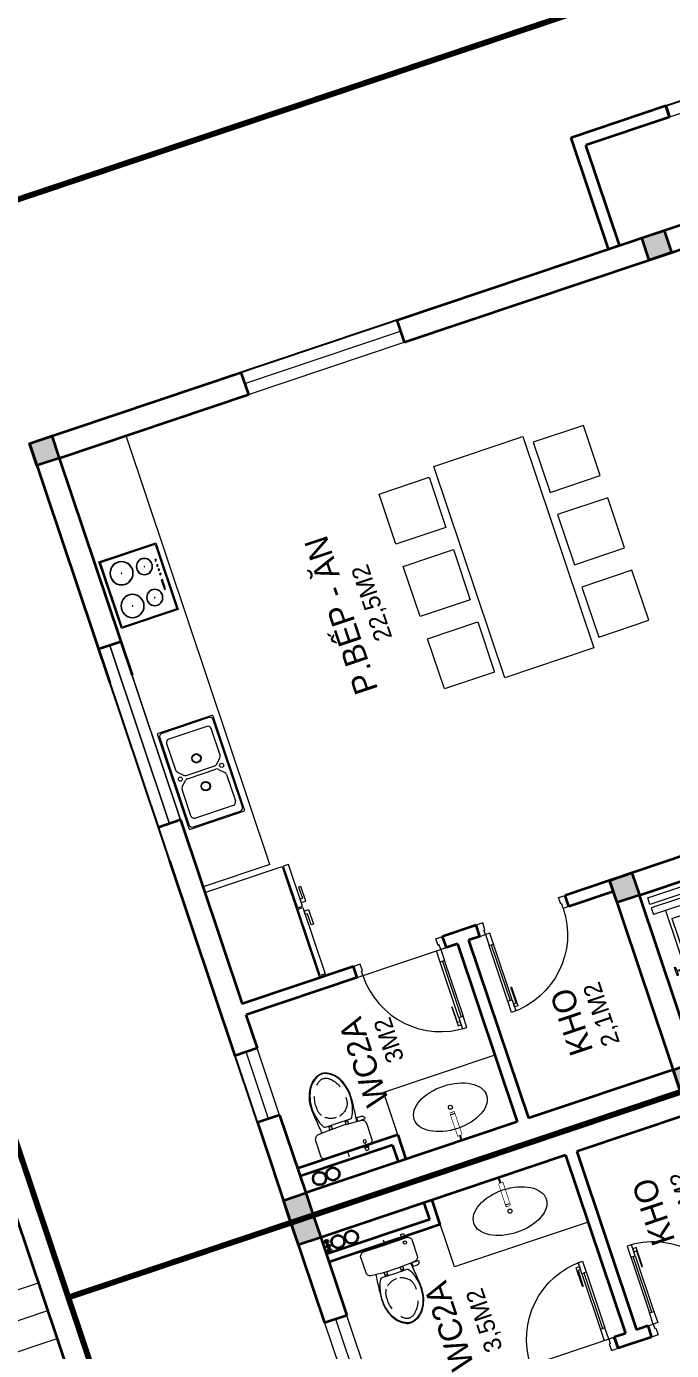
# Model space of a CAD drawing. Header units: metres. Extents: x 568336 to 569219, y 2065964 to 2066430.
# Drawn here: x 568597.36 to 568602.85, y 2066194.01 to 2066205.29 of the extents above; entities that cross this region are included whole.
import ezdxf

# ---------------------------------------------------------------- set-up
doc = ezdxf.new("R2010")
doc.units = ezdxf.units.M
for name, pattern in [('$AUDIT_BAD_LTYPE2', [0]), ('CENTER', [2, 1.25, -0.25, 0.25, -0.25]), ('HIDDEN', [0.375, 0.25, -0.125]), ('xref-thap C (mb tang 32-2)$0$HIDDEN', [0.375, 0.25, -0.125])]:
    doc.linetypes.add(name, pattern=pattern)
doc.layers.get('0').update_dxf_attribs({"linetype": 'CONTINUOUS'})
doc.layers.get('DEFPOINTS').update_dxf_attribs({"linetype": 'CONTINUOUS'})
doc.layers.add('-AREA', color=2, linetype='CONTINUOUS', plot=False)
for name, color, linetype, lineweight in [('-CENTER', 143, 'CENTER', 13), ('-CONCRETE', 1, 'CONTINUOUS', 35), ('-DIM', 9, 'CONTINUOUS', 13), ('-DOOR', 137, 'CONTINUOUS', 9), ('-FURNITURE', 46, 'CONTINUOUS', 9), ('-HATCH', 8, 'CONTINUOUS', 5), ('-LINE1', 7, 'CONTINUOUS', 18), ('-LINE2', 252, 'CONTINUOUS', 9), ('-TEXT', 7, 'CONTINUOUS', 15), ('-WALL', 4, 'CONTINUOUS', 35), ('TEXT25', 2, 'CONTINUOUS', 13)]:
    doc.layers.add(name, color=color, linetype=linetype, lineweight=lineweight)
doc.layers.add('-RANH GIOI LO DAT', color=12, linetype='CONTINUOUS')
doc.styles.add('SVN_AVO_thuong', font='')
doc.styles.add('T1', font='', dxfattribs={"height": 200})
doc.styles.add('vnavanth', font='', dxfattribs={"width": 0.8})
doc.styles.get('SVN_AVO_thuong').set_extended_font_data('SVN-Avo')
doc.styles.get('T1').set_extended_font_data('VNgeometric Light')
doc.styles.get('vnavanth').set_extended_font_data('.VnAvantH')

# ---------------------------------------------------------------- blocks, each defined once
blk = doc.blocks.new('A$C18091ED7')
for p, q in [((9.957147995010018e-09, -42.13376978135784), (0, -3.786117304116488e-07)), ((146.1412317672475, -26.59467297248193), (179.181621938591, -26.59467296488583)), ((146.1412317672475, -26.59467297248193), (146.1412317680188, -30.17859706786112)), ((146.1412317680188, -30.17859706786112), (165.7503655985456, -30.17859706340823)), ((153.0594147269658, -36.79204952501459), (146.1412317680188, -30.17859706786112)), ((152.3191092506386, -2.717133611440659e-07), (152.3191092568413, -26.59467297093943)), ((152.3191092506386, -2.717133611440659e-07), (179.1816219322718, -2.654269337654114e-07)), ((153.0594147269658, -36.79204952501459), (165.7503656001572, -36.79204952192958)), ((153.0594147275151, -39.73033438943094), (153.0594147269658, -36.79204952501459)), ((153.0594147275151, -39.73033438943094), (178.4413164740145, -39.73033438349376)), ((153.0594147275151, -39.73033438943094), (178.4413164740145, -39.73033438349376)), ((153.0594147275151, -39.73033438943094), (153.0594147281554, -42.13376974494895)), ((185.3594994290725, -30.17859705851879), (165.7503655985456, -30.17859706340823)), ((178.4413164733487, -36.79204951884458), (165.7503656001572, -36.79204952192958)), ((185.3594994290725, -30.17859705851879), (178.4413164733487, -36.79204951884458)), ((178.4413164733487, -36.79204951884458), (178.4413164740145, -39.73033438349376)), ((178.4413164740145, -39.73033438349376), (178.4413164746547, -42.1337697392446)), ((179.1816219322718, -2.654269337654114e-07), (179.181621938591, -26.59467296488583)), ((179.181621938591, -26.59467296488583), (185.3594994283012, -26.59467296337243)), ((185.3594994283012, -26.59467296337243), (185.3594994290725, -30.17859705851879)), ((-83.25994817525861, -267.3592828898691), (-83.259948167517, -299.9634285944048)), ((-83.25994817257379, -278.4883151478134), (-83.25994817046012, -287.6388527823146)), ((-60.91100930959874, -290.0299398849311), (-83.25994816994717, -290.0299398901407)), ((-62.88950393904452, -265.3807882612164), (-81.28145355204106, -265.3807882657275)), ((-60.91100931491019, -267.3592828844266), (-60.91100930728498, -299.9634285889624)), ((60.9110093945892, -267.3592828557594), (60.9110094022144, -299.9634285600623)), ((60.91100939990065, -290.029939856031), (83.25994826024908, -290.0299398510542)), ((62.88950401780676, -265.3807882316178), (81.2814536308033, -265.3807882273395)), ((83.25994825493763, -267.3592828505498), (83.25994826256283, -299.9634285550856)), ((83.25994825750604, -278.488315108727), (83.2599482596197, -287.6388527429954)), ((165.3959958605519, -261.9873972070927), (165.3959958671003, -289.7349902229907)), ((167.8691141396885, -259.5142789271486), (228.0810223811895, -259.5142789128586)), ((167.8691141472664, -292.2081085020036), (206.7175896017579, -292.2081084926904)), ((230.5541406641933, -274.3229751045001), (230.5541406613593, -261.9873971916386))]:
    blk.add_line(p, q)
for points in [[(230.0000000517721, -218.5046414944518, -0.1374073801801567), (225.4781190853137, -234.6482587013161), (221.7949787454636, -240.7070387715066, -0.2360805181595358), (198.2560902649639, -255.4947853636986, -0.0519608230665726), (-198.2560901437319, -255.4947854572965, -0.236080518165078), (-221.7949786317113, -240.7070388760185), (-225.4781189743626, -234.6482588077488, -0.1374073801809237), (-229.9999999484608, -218.5046416030382), (-229.9999999831671, -71.98694829508895, -0.1989123673786679), (-226.3782021181105, -63.2431547633314), (-208.8906150607545, -45.75556769772083, -0.1989123673792025), (-200.1468215308087, -42.13376982865157), (9.971699910238385e-09, -42.13376978135784), (200.1468215506357, -42.13376973403501, -0.1989123673792025), (208.8906150822841, -45.75556759897154), (226.3782021480001, -63.24315465634572, -0.1989123673791691), (230.0000000170658, -71.98694818626973)], [(144.14367173758, -618.9627606730501, -0.2124047892419209), (26.30999211127346, -734.491494372196, -0.0276853236339062), (-0.5628229983012716, -738.609219571983, -0.0222792448073508), (-26.30999181118386, -734.4914943844487, -0.2124047892421136), (-144.1436714920528, -618.9627607410075, -0.1427957259999892), (-167.2376623962118, -428.0139674870588, -0.0930051380368448), (-127.9331820271946, -309.1271633332653, -0.2564387014614383), (-111.240849547703, -299.9634286007786), (4.746470949612558e-08, -299.9634285748762), (111.2408496426324, -299.9634285482753, -0.2564387014619951), (127.933182126606, -309.1271632729331, -0.0930051380368741), (167.2376625517572, -428.0139674081001, -0.1427957260000456)]]:
    blk.add_lwpolyline(points, format="xyb", close=True)
at = {"linetype": 'xref-thap C (mb tang 32-2)$0$HIDDEN', "ltscale": 100}
blk.add_lwpolyline([(61.00044987679576, -669.0176259216969, -0.1990312026443698), (1.417429302819073e-07, -698.769823720475, -0.1990312026443799), (-61.00044960746891, -669.0176259504806, -0.2189240232571595), (-131.9321382956405, -478.313622940972, -0.1537914605682739), (-112.4681372026971, -403.989815428853, -0.2367011859554165), (5.876427167095244e-08, -347.5870280214876, -0.2367011859554843), (112.4681373467611, -403.9898153757968, -0.1537914605681893), (131.9321384748619, -478.313622878748, -0.2189240232571754)], format="xyb", close=True, dxfattribs=at)
blk.add_circle((165.7503656100234, -78.39166221523192), 13.90362011701458)
for centre, radius, start, end in [((-81.28145355158267, -267.3592828894034), 1.978494623656905, 90.00000001354867, 180.0000000133402), ((-62.88950393858613, -267.3592828848923), 1.978494623656905, 1.334021322268115e-08, 90.00000001354867), ((62.88950401826514, -267.3592828552937), 1.978494623656905, 90.00000001354867, 180.0000000133402), ((81.28145363126168, -267.3592828510155), 1.978494623656905, 1.334021322268115e-08, 90.00000001354867), ((167.8691141402633, -261.9873972065106), 2.473118279571131, 90.00000001354867, 180.0000000133402), ((167.8691141466952, -289.7349902224087), 2.473118279571131, 180.0000000133402, 270.0000000135486), ((206.717589598069, -276.6690117186226), 15.53909677420133, 270.0000000135486, 306.4658507565522), ((168.3527972659103, -224.7572911087773), 80.08895368617857, 306.4658507565522, 320.3122930343796), ((228.0810223845983, -274.3229751050822), 2.473118279571131, 320.3122930343796, 1.334021322268115e-08)]:
    blk.add_arc(centre, radius, start, end)
for points, knots in [([(-155.6468228230951, -259.4535552573798), (-156.6353001506941, -267.2522313103836), (-164.2940232875517, -328.394745314552), (-169.1545302536251, -385.0939582949213), (-183.68571763406, -527.7705276800843), (-135.602968026873, -679.1126648240606), (-50.29344375100118, -735.2493608418445), (-19.70048385594782, -741.0901266933652), (1.531116140540689e-07, -743.6724421556864)], [130.6139379315478, 130.6139379315478, 130.6139379315478, 130.6139379315478, 152.8521090939923, 311.1293507817257, 417.703951170228, 561.3833927516608, 697.6926317810714, 710.812262267882, 710.812262267882, 710.812262267882, 710.812262267882]), ([(155.6468228994709, -259.4535551877343), (156.6353002305841, -267.2522312389628), (164.2940233960289, -328.3947452375724), (169.1545303888706, -385.0939582149149), (183.6857178367027, -527.7705275934422), (135.6029683008201, -679.1126647599449), (50.29344405157826, -735.2493608178338), (19.70048415924612, -741.0901266841101), (1.530679583083838e-07, -743.6724421554536)], [130.613937934949, 130.613937934949, 130.613937934949, 130.613937934949, 152.8521090939923, 311.1293507817257, 417.703951170228, 561.3833927516608, 697.6926317810714, 710.812262267882, 710.812262267882, 710.812262267882, 710.812262267882])]:
    blk.add_open_spline(points, degree=3, knots=knots)
blk = doc.blocks.new('Sink_Cicle')
blk.add_lwpolyline([(17.49999987077899, -50.00226151314564), (-17.49999987077899, -49.99773848685436), (-17.51615354442038, -252.2967581441626), (17.48384613892995, -252.3012811850058)], close=True)
blk.add_circle((0, -300), 17.5)
at = {"layer": 'DEFPOINTS'}
blk.add_line((0, -100), (0, 0), dxfattribs=at)
blk.add_wipeout([(17.499999870775355, -50.00226151314928), (-17.49999987078263, -49.99773848685436), (-17.516153544427652, -252.29675814416623), (17.48384613892631, -252.3012811850058)])
at = {"layer": '-FURNITURE', "linetype": 'Continuous'}
blk.add_ellipse((0, -300), major_axis=(-325, 0), ratio=0.5846153846153846, dxfattribs=at)
blk.add_line((-17.51421511289664, -237.2967582757119), (17.48578462866135, -237.3012813020032))
blk = doc.blocks.new('*U18')
at = {"linetype": '$AUDIT_BAD_LTYPE2'}
for p, q in [((70, 100), (69.99999999999999, 599.9999999999982)), ((89.99999999999999, 599.9999999999982), (90, 100))]:
    blk.add_line(p, q, dxfattribs=at)
for points in [[(49.99999999999999, 599.9999999999982), (89.99999999999999, 599.9999999999982), (89.99999999999999, 699.9999999999982), (49.99999999999999, 699.9999999999982), (49.99999999999999, 599.9999999999982)], [(49.99999999999999, 602.9059272893337), (50, 100)], [(50, 100), (90, 100), (90, 0), (50, 0), (50, 100)]]:
    blk.add_lwpolyline(points)
for points in [[(118.2698876160139, 494.5156181119073), (118.2698876160139, 664.1349438079906), (89.99999999999999, 664.1349438079906), (89.99999999999999, 635.8650561920058), (112.6159100928053, 635.8650561920058), (112.6159100928053, 494.5156181119073)], [(0, 0), (50, 0), (50, -40), (60, -40), (60, -100.0001724930698), (0, -100.0001724930698)], [(799.9999999999982, 7.105427357601134e-15), (749.9999999999982, 7.105427357601134e-15), (749.9999999999982, -40), (739.9999999999982, -40), (739.9999999999982, -100.0001724930698), (799.9999999999982, -100.0001724930698)]]:
    blk.add_lwpolyline(points, close=True)
at = {"linetype": '$AUDIT_BAD_LTYPE2', "ltscale": 0.3}
blk.add_arc((50, 0), 699.9999999999982, 0, 90, dxfattribs=at)
blk = doc.blocks.new('A$C5C575821')
at = {"layer": '-CONCRETE'}
h = blk.add_hatch(color=256, dxfattribs=at)
h.dxf.hatch_style = 1
h.paths.add_polyline_path([(-0.00237559899687767, 200.0000000000146), (-0.00237559899687767, 1.455191522836685e-11), (199.9976244010031, 1.455191522836685e-11), (199.9976244010031, 200.0000000000146)])
blk.add_lwpolyline([(-0.00237559899687767, 1.455191522836685e-11), (199.9976244010031, 1.455191522836685e-11), (199.9976244010031, 200.0000000000146), (-0.00237559899687767, 200.0000000000146)], close=True, dxfattribs=at)
blk = doc.blocks.new('M21-T2')
at = {"layer": '-CONCRETE'}
for centre, radius in [((205783.1563320635, -286691.5416893559, 5.66516857499076e-09), 13), ((205821.4263190131, -286691.5416893559, 5.66516857499076e-09), 13), ((205863.1757370292, -286691.5416893559, 5.66516857499076e-09), 13), ((205832.3489790552, -286782.0384974536, 5.66516857499076e-09), 55), ((205832.3489790552, -286902.8809476588, 5.66516857499076e-09), 55)]:
    blk.add_circle(centre, radius, dxfattribs=at)
at = {"layer": '-DOOR'}
blk.add_lwpolyline([(205212.2101038416, -286454.0990485311), (204612.2101038416, -286454.0990485311), (204612.2101038416, -286654.0990485311), (205212.2101038416, -286654.0990485311)], close=True, dxfattribs=at)
blk.add_lwpolyline([(204612.2101038416, -286554.0990485321), (205212.2101038416, -286554.0990485321)], dxfattribs=at)
at = {"layer": '-FURNITURE'}
blk.add_lwpolyline([(205312.2101038415, -287654.0990484306), (205912.2101038415, -287654.0990484306), (205912.2101038415, -288854.0990484306), (205312.2101038415, -288854.0990484306)], close=True, dxfattribs=at)
at = {"layer": '-HATCH'}
blk.add_line((204312.1336634399, -287954.0990484226), (204312.1336634536, -288754.0990484226), dxfattribs=at)
at = {"layer": '-RANH GIOI LO DAT', "linetype": 'HIDDEN', "ltscale": 10, "const_width": 50}
blk.add_lwpolyline([(200110.8574349315, -304701.0123037565), (206112.210104198, -304561.3873508049), (206112.2101038415, -284454.0990485246), (195112.2101036999, -284454.0990484911), (195112.210104275, -299817.3087351976)], close=True, dxfattribs=at)
at = {"layer": '-WALL'}
for p, q in [((206112.2101038415, -286454.0990484254), (205212.2101038416, -286454.0990484431)), ((205212.2101038416, -286654.0990484431), (205212.2101038416, -286454.0990484431)), ((206112.2101038415, -301997.8787764795), (206112.2101038415, -286454.0990484254)), ((205912.2101038415, -286654.0990484254), (205212.2101038416, -286654.0990484431)), ((205692.2101038416, -287654.0990485186), (205692.2101038416, -286654.0990486755)), ((205762.2101038416, -287584.0990485186), (205762.2101038416, -286654.0990486755)), ((205912.2101038415, -288854.0990484306), (205912.2101038415, -286654.0990484254)), ((205762.2101038416, -287584.0990485186), (205912.2101038416, -287584.0990485186)), ((205692.2101038416, -287654.0990485186), (205912.2101038415, -287654.0990485186)), ((204312.1335771933, -288754.0990484226), (204212.1334909468, -288754.0990484236)), ((204212.1335771934, -289054.0990484185), (204212.1335771934, -288754.0990484236)), ((204212.1335771934, -288754.0990484236), (204312.1335771934, -288754.099048422)), ((204312.1335771934, -288854.099048421), (204312.1335771934, -288754.099048422)), ((205912.2101038415, -288854.0990484306), (204312.1335771934, -288854.099048421)), ((204312.1335771933, -289054.0990484194), (204312.1335771933, -288954.099048421)), ((205912.2101038409, -288954.0990484306), (204312.1335771928, -288954.099048421)), ((205912.2101038415, -289954.0990484254), (205912.2101038415, -288954.0990484306)), ((204312.1335771933, -289054.0990484194), (204212.1335771934, -289054.0990484185))]:
    blk.add_line(p, q, dxfattribs=at)
at = {"layer": '-DOOR', "xscale": -1, "rotation": 270}
blk.add_blockref('*U18', (204312.1336634399, -288754.0990484226), dxfattribs=at)
at = {"layer": '-DOOR', "rotation": 270}
blk.add_blockref('*U18', (204312.1336634399, -289054.0990484194), dxfattribs=at)
at = {"layer": '-FURNITURE', "rotation": 270}
blk.add_blockref('A$C18091ED7', (205721.6680321685, -287154.0990484154), dxfattribs=at)
at = {"layer": '-WALL', "xscale": -1}
blk.add_blockref('A$C5C575821', (206112.2077282424, -286654.0990484254), dxfattribs=at)
at = {"layer": '-TEXT', "color": 2, "style": 'vnavanth'}
for s, p in [('wc2A', (204462.3254657187, -287549.7098194044)), ('kho', (204927.8949985408, -289509.1482838588))]:
    blk.add_text(s, height=199.9591899200177, dxfattribs=at).set_placement(p)
at = {"layer": 'TEXT25', "style": 'T1'}
for s, p in [('3,5M2', (204521.6765723719, -287822.8177480903)), ('2,4M2', (204914.0588073229, -289782.2562125446))]:
    blk.add_text(s, height=150, rotation=359.9999999899487, dxfattribs=at).set_placement(p)
at = {"layer": '-FURNITURE', "rotation": 270}
blk.add_blockref('Sink_Cicle', (205912.2101038415, -288254.0990484306), dxfattribs=at)
blk = doc.blocks.new('A$C18251349')
at = {"layer": '-LINE1'}
for points in [[(899.9698889118445, 4649.999350743368), (999.8064622648526, 4649.999350743368), (999.8064622648526, 3150.000784432457), (899.9698889118445, 3150.000784432457)], [(999.8064622648526, 2350.000784432457), (899.8064622648526, 2350.000784432457), (899.8064622648526, 850.0007844324573), (999.8064622648526, 850.0007844324573)]]:
    blk.add_lwpolyline(points, close=True, dxfattribs=at)
at = {"layer": '-WALL'}
for p, q in [((0.004909113922622055, 5500.000784432457), (1000.006230624509, 5500.000784432457)), ((0.004909113922622055, 5500.000784432457), (0.004909113922622055, 5400.000784432456)), ((999.9698890817235, 4650.000784432457), (1000.006230624509, 5500.000784432457)), ((0.0002397763018961996, 5400.000784432457), (900.0013849787356, 5400.000784432457)), ((899.9698889118445, 4649.999350743368), (900.0013849787356, 5400.000784432457)), ((899.9698889118445, 4649.999350743368), (999.9698888226703, 4649.994681405777)), ((999.9698890817235, 4650.000784432457), (909.9729728006059, 4650.005189332122)), ((899.8064622648526, 3150.000784432457), (999.8064622648526, 3150.000784432457)), ((899.8064622648526, 3150.000784432457), (899.8064622648526, 2350.000784432457)), ((999.8064622648526, 3150.000784432457), (999.8064622648526, 2350.000784432457)), ((899.8064622648526, 2350.000784432457), (999.8064622648526, 2350.000784432457)), ((899.8064622648526, 850.0007844324573), (999.8064622648526, 850.0007844324573)), ((899.8064622648526, 850.0007844324573), (899.8064622648526, 100.0183032938512)), ((999.8064622648526, 850.0007844324573), (999.8064622648526, 0.0007844324572943151)), ((899.8064622648526, 100.0183032938512), (0.004909113922622055, 100.1600033289023)), ((0.004909113922622055, 100.1600033289023), (0.004909113922622055, 0.160002526070457)), ((0.004909113922622055, 0.160002526070457), (999.8064622648526, 0.0007844324572943151))]:
    blk.add_line(p, q, dxfattribs=at)
blk = doc.blocks.new('X-5M-DH-2-CORE$0$A$C75E80C28')
at = {"layer": '-LINE2', "linetype": 'Continuous', "ltscale": 2}
for p, q in [((-556.8000102631631, -112.4999999912397), (-560.0000102631166, -112.4999999912397)), ((-510.0000099998433, -21.5000000000291), (-510.0000099998579, -50.60000000000582)), ((-506.8000099998899, -21.5000000000291), (-510.0000099998433, -21.5000000000291)), ((-510.0000099998579, -108.5000000000291), (-510.0000099998433, -79.39999999999418)), ((-506.8000099998899, -21.5000000000291), (-506.8000099999044, -50.60000000000582)), ((-506.8000099999044, -108.5000000000291), (-506.8000099998899, -79.39999999999418)), ((-456.2000100000296, -56.79999999998836), (-500.6000099999364, -56.80000000001746)), ((-456.2000100000441, -60), (-500.600009999951, -60.0000000000291)), ((-456.2000100000296, -70), (-500.6000099999364, -70.0000000000291)), ((-456.2000100000296, -73.19999999995343), (-500.6000099999364, -73.19999999998254)), ((-453.2000100000441, -63), (-453.2000100000296, -67)), ((-450.0000099998579, -63), (-450.0000099998433, -67)), ((450.0000100000616, -63), (450.0000100000761, -67)), ((453.200010000015, -63), (453.2000100000296, -67)), ((456.2000100000296, -56.79999999998836), (500.6000100000529, -56.79999999998836)), ((456.200010000015, -60), (500.6000100000383, -60)), ((456.2000100000296, -70), (500.6000100000529, -70)), ((456.2000100000296, -73.19999999995343), (500.6000100000529, -73.19999999995343)), ((456.800009736864, -112.4999999912397), (460.0000097368174, -112.4999999912397)), ((506.8000100001227, -21.5), (510.0000100000761, -21.5)), ((506.8000100001227, -21.5), (506.8000100001082, -50.59999999997672)), ((506.8000100001227, -108.5), (506.8000100001227, -79.39999999996508)), ((510.0000100000761, -21.5), (510.0000100000616, -50.59999999997672)), ((510.0000100000761, -108.5), (510.0000100000761, -79.39999999996508)), ((-731.0000002632733, -148.9999999649008), (730.9999997367267, -148.9999999649299)), ((-731.0000002698944, -1304.999999934109), (-731.0000002632733, -148.9999999649008)), ((-700.0000002632733, -178.9999999649008), (699.9999997367267, -178.9999999649299)), ((-700.0000002699089, -1224.999999934109), (-700.0000002632733, -178.9999999649008)), ((699.9999997300911, -1224.999999934109), (699.9999997367267, -178.9999999649299)), ((730.9999997301056, -1304.999999934109), (730.9999997367267, -148.9999999649299)), ((-700.0000002699089, -1224.999999934109), (-400.0000002699089, -1224.999999934138)), ((-400.0000002698944, -1304.999999934138), (-400.0000002699089, -1224.999999934138)), ((699.9999997300911, -1224.999999934109), (399.9999997300911, -1224.999999934109)), ((399.9999997301056, -1304.999999934109), (399.9999997300911, -1224.999999934109)), ((839.9999997301056, -1304.999999934109), (-840.0000002698944, -1304.999999934109)), ((-840.0000002698944, -1364.999999934109), (-840.0000002698944, -1304.999999934109)), ((424.9999997301056, -1308.999999934109), (-425.0000002698944, -1308.999999934109)), ((-425.0000002699089, -1342.999999934109), (-425.0000002698944, -1308.999999934109)), ((424.9999997300911, -1342.999999934109), (-425.0000002699089, -1342.999999934109)), ((-2.6989437174052e-07, -1308.999999934109), (-2.699089236557484e-07, -1342.999999934109)), ((424.9999997300911, -1342.999999934109), (424.9999997301056, -1308.999999934109)), ((839.9999997301056, -1364.999999934109), (839.9999997301056, -1304.999999934109)), ((839.9999997301056, -1364.999999934109), (-840.0000002698944, -1364.999999934109)), ((839.9999997301056, -1394.999999934109), (-840.0000002698944, -1394.999999934109)), ((-840.0000002698944, -1394.999999934109), (-840.0000002698944, -1454.999999934109)), ((-840.0000002698944, -1454.999999934109), (-435.0000002698944, -1454.999999934109)), ((-435.0000002698944, -1449.999999934109), (-435.0000002699089, -1459.999999934109)), ((-435.0000002698944, -1449.999999934109), (-400.0000002698944, -1449.999999934138)), ((-435.0000002699089, -1459.999999934109), (-425.0000002699089, -1459.999999934109)), ((-433.4000002698012, -1451.599999934086), (-433.4000002698012, -1458.399999934074)), ((-433.4000002698012, -1451.599999934086), (-401.6000002697547, -1451.599999934086)), ((-433.4000002698012, -1458.399999934074), (-425.0000002698944, -1458.399999934074)), ((429.9999997300911, -1405.999999934138), (-430.0000002699089, -1405.999999934109)), ((-430.0000002699089, -1405.999999934109), (-430.0000002698944, -1445.999999934109)), ((429.9999997301056, -1445.999999934138), (-430.0000002698944, -1445.999999934109)), ((-425.0000002698944, -1458.399999934074), (-425.0000002699089, -1459.999999934109)), ((-401.6000002697547, -1451.599999934086), (-401.6000002697256, -1498.399999934074)), ((399.9999997301056, -1449.999999934109), (-400.0000002698944, -1449.999999934138)), ((-400.0000002698944, -1449.999999934138), (-400.0000002698653, -1499.999999934138)), ((-2.699089236557484e-07, -1405.999999934109), (-2.6989437174052e-07, -1445.999999934109)), ((399.9999997301056, -1449.999999934109), (399.9999997301347, -1499.999999934109)), ((434.9999997301056, -1449.999999934109), (399.9999997301056, -1449.999999934109)), ((401.5999997301988, -1451.599999934086), (401.5999997302279, -1498.399999934074)), ((433.3999997302453, -1451.599999934086), (401.5999997301988, -1451.599999934086)), ((433.3999997302453, -1458.399999934074), (424.9999997301056, -1458.399999934074)), ((424.9999997301056, -1458.399999934074), (424.9999997301056, -1459.999999934109)), ((434.9999997301056, -1459.999999934109), (424.9999997301056, -1459.999999934109)), ((429.9999997300911, -1405.999999934138), (429.9999997301056, -1445.999999934138)), ((433.3999997302453, -1451.599999934086), (433.3999997302453, -1458.399999934074)), ((434.9999997301056, -1449.999999934109), (434.9999997301056, -1459.999999934109)), ((839.9999997301056, -1454.999999934109), (434.9999997301056, -1454.999999934109)), ((839.9999997301056, -1394.999999934109), (839.9999997301056, -1454.999999934109)), ((-435.0000002698653, -1489.999999934109), (-435.0000002698653, -1499.999999934109)), ((-435.0000002698653, -1489.999999934109), (-425.0000002698653, -1489.999999934109)), ((-435.0000002698653, -1499.999999934109), (-400.0000002698653, -1499.999999934138)), ((-433.4000002697721, -1491.599999934086), (-433.4000002697721, -1498.399999934074)), ((-433.4000002697721, -1491.599999934086), (-425.0000002698653, -1491.599999934086)), ((-433.4000002697721, -1498.399999934074), (-401.6000002697256, -1498.399999934074)), ((-425.0000002698653, -1489.999999934109), (-425.0000002698653, -1491.599999934086)), ((434.9999997301347, -1499.999999934109), (399.9999997301347, -1499.999999934109)), ((433.3999997302744, -1498.399999934074), (401.5999997302279, -1498.399999934074)), ((424.9999997301347, -1489.999999934109), (424.9999997301347, -1491.599999934086)), ((434.9999997301347, -1489.999999934109), (424.9999997301347, -1489.999999934109)), ((433.3999997302744, -1491.599999934086), (424.9999997301347, -1491.599999934086)), ((433.3999997302744, -1491.599999934086), (433.3999997302744, -1498.399999934074)), ((434.9999997301347, -1489.999999934109), (434.9999997301347, -1499.999999934109))]:
    blk.add_line(p, q, dxfattribs=at)
for points in [[(-450.0000000000146, 0), (-450, -130), (450, -130), (449.9999999999854, 0)], [(-200, -29), (200.0000000001164, -29), (200.0000000001164, -101), (-200, -101)], [(-36.0000002632587, -583.9999999649008), (35.9999997367413, -583.9999999649008), (35.99999973675585, -983.9999999649008), (-36.00000026324415, -983.9999999649008)]]:
    blk.add_lwpolyline(points, close=True, dxfattribs=at)
for points in [[(-780.0000002632587, -788.9999999649008), (-751.0000002632587, -788.9999999649299, 0.414213562373095), (-750.0000002632733, -787.9999999649008), (-750.0000002632587, -783.9999999649008), (-750.0000002632587, -779.9999999649008, 0.414213562373095), (-751.0000002632733, -778.9999999649299), (-780.0000002632733, -778.9999999649881, -0.2569775838576673), (-784.1207396915852, -781.9399999648449), (-797.9000002631656, -781.939999964874, -0.414213562373095), (-800.9000002631656, -778.939999964874), (-804.0000002632587, -749.4999999649008, 0.414213562373095), (-807.0000002632587, -746.4999999649008), (-812.0000002632587, -746.4999999649008), (-812.0000002632587, -783.9999999649008), (-812.0000002632587, -821.4999999649008), (-807.0000002632587, -821.4999999649008, 0.414213562373095), (-804.0000002632587, -818.4999999649008), (-800.9000002631656, -789.0599999648693, -0.414213562373095), (-797.9000002631656, -786.0599999648693), (-784.1207396915852, -786.0599999648402, -0.2569775838576673), (-780.0000002632587, -788.9999999647553)], [(779.9999997367413, -788.9999999649299), (750.9999997367413, -788.9999999649008, -0.414213562373095), (749.9999997367267, -787.9999999649299), (749.9999997367413, -783.9999999649299), (749.9999997367413, -779.9999999649299, -0.414213562373095), (750.9999997367267, -778.9999999649008), (779.9999997368432, -778.9999999650172, 0.2569775838576673), (784.1207391653006, -781.939999964874), (797.899999736881, -781.9399999648449, 0.414213562373095), (800.899999736881, -778.9399999648449), (803.9999997367413, -749.4999999649008, -0.414213562373095), (806.9999997367413, -746.4999999649008), (811.9999997367413, -746.4999999649008), (811.9999997367413, -783.9999999649008), (811.9999997367413, -821.4999999649008), (806.9999997367413, -821.4999999649008, -0.414213562373095), (803.9999997367413, -818.4999999649008), (800.899999736881, -789.0599999648402, 0.414213562373095), (797.899999736881, -786.0599999648402), (784.1207391653006, -786.0599999648693, 0.2569775838576672), (779.9999997368577, -788.9999999647844)]]:
    blk.add_lwpolyline(points, format="xyb", dxfattribs=at)
for centre, radius, start, end in [((-500.600009999951, -50.60000000000582), 9.400000000001475, 180, 270), ((-500.6000099999364, -79.39999999999418), 9.399999999997844, 90, 180), ((-500.600009999951, -50.60000000000582), 6.200000000004374, 180, 270), ((-500.6000099999364, -79.39999999999418), 6.19999999999734, 90, 180), ((-456.2000100000441, -63), 6.19999999999713, 0, 90), ((-456.2000100000441, -63), 3.000000000000045, 0, 90), ((-456.2000100000296, -67), 6.20000000000076, 270, 0), ((-456.2000100000296, -67), 2.999999999999834, 270, 0), ((456.200010000015, -63), 6.19999999999713, 90, 180), ((456.2000100000296, -67), 6.20000000000076, 180, 270), ((456.200010000015, -63), 3.000000000000045, 90, 180), ((456.2000100000296, -67), 2.999999999999834, 180, 270), ((500.6000100000383, -50.59999999997672), 6.200000000004374, 270, 0), ((500.6000100000383, -50.59999999997672), 9.400000000001475, 270, 0), ((500.6000100000529, -79.39999999996508), 9.399999999997844, 0, 90), ((500.6000100000529, -79.39999999996508), 6.19999999999734, 0, 90)]:
    blk.add_arc(centre, radius, start, end, dxfattribs=at)
blk = doc.blocks.new('A$C3F71457E')
at = {"layer": '-CONCRETE'}
blk.add_lwpolyline([(-8.760252967476845e-09, -100.0000002632005), (0, 400), (-1500, 400.0000000000582), (-1500.00000001755, -1399.999999999942), (-1.754960976541042e-08, -1400), (-7.895869202911854e-08, -900.0000002632005), (199.9999999912397, -900.0000002982852), (199.9999999824504, -1600), (-1700.00000001755, -1600), (-1700, 600), (200, 600), (199.9999999912397, -100.0000002982852), (6.140908226370811e-08, -100.0000002632005)], dxfattribs=at)
at = {"layer": '-LINE1'}
blk.add_line((-7.895869202911854e-08, -900.0000002632005), (-8.760252967476845e-09, -100.0000002632005), dxfattribs=at)
at = {"layer": '-WALL'}
for p in [(-1699.997624401003, 399.9999999999854), (0.00237559899687767, 399.9999999999854), (-1699.997624401081, -1599.999999999959), (0.002375601565972829, -1600.000000021305)]:
    blk.add_blockref('A$C5C575821', p, dxfattribs=at)
at = {"color": 2, "rotation": 90}
blk.add_blockref('X-5M-DH-2-CORE$0$A$C75E80C28', (-1500.00000000876, -499.9999999999418), dxfattribs=at)
blk = doc.blocks.new('A$C23F441E4')
at = {"ltscale": 3}
blk.add_lwpolyline([(-300, -0.0002277038292959332), (-300, -510.0002277038293), (300, -510.0002277038293), (300, -0.0002277038292959332), (-300, -0.0002277038292959332)], dxfattribs=at)
for points in [[(-290, -10.0002277038293), (-290, -500.0002277038293), (290, -500.0002277038293), (290, -10.0002277038293)], [(-99.92361733876169, -45.7805013358593), (-15.01730352267623, -45.7805013358593), (-15.01730352267623, -56.33586340083275), (-99.92361733876169, -56.33586340083275)]]:
    blk.add_lwpolyline(points, close=True, dxfattribs=at)
for centre, radius in [((-139, -156.0002277038293), 70), ((-139, -156.0002277038293), 67), ((36.90287313051522, -47.90127239702269), 6.597286366527707), ((74.40287313051522, -47.90127239702269), 6.597286366527707), ((139, -156.0002277038293), 70), ((139, -156.0002277038293), 67), ((111.9028731305152, -47.90127239702269), 6.597286366527707), ((160.4028731305152, -47.90127239702269), 6.597286366527707), ((-139, -156.0002277038293), 2), ((139, -156.0002277038293), 2), ((-147.0336941294372, -358.653199238237), 100), ((-147.0336941294372, -358.653199238237), 97), ((147.0336941294372, -358.653199238237), 100), ((147.0336941294372, -358.653199238237), 97), ((-147.0336941294372, -358.653199238237), 2), ((147.0336941294372, -358.653199238237), 2)]:
    blk.add_circle(centre, radius, dxfattribs=at)
blk = doc.blocks.new('A$C14986441')
at = {"ltscale": 3}
for p, q in [((-250.0000004096655, 420.0579938191804), (-250.0000000046566, -419.9420061808196)), ((239.9999995855615, 430.0579940553871), (-240.0000004144385, 430.0579938240116)), ((169.9999996216502, 355.0579940216267), (-170.0000003783498, 355.0579938577721)), ((249.9999999953434, -419.9420059388503), (249.9999995903345, 420.0579940611497)), ((-200.0000003639143, 325.0579938432784), (-200.0000002492452, 87.48440071480582)), ((199.9999997507548, 87.48440090671647), (199.9999996360857, 325.0579940361204)), ((-191.2132036748226, 66.27119728422258), (-148.7867967832135, 23.84479043312604)), ((-127.5735933431424, 15.05799387820298), (127.5735929142684, 15.05799400119577)), ((148.7867963454919, 23.84479057660792), (191.213203196472, 66.27119746763492)), ((-200.0000000505825, -324.9420061567216), (-200.0000001650769, -87.36841302824905)), ((-191.2132036109688, -66.15520958823618), (-148.7867967602797, -23.72880269627785)), ((-127.5735933287069, -14.94200612179702), (127.5735929288203, -14.94200599880423)), ((148.7867963684257, -23.72880255279597), (191.2132032602094, -66.15520940389251)), ((199.9999998349231, -87.36841283540707), (199.9999999494175, -324.9420059638796)), ((-240, -429.9420061759884), (240, -429.9420059446129)), ((169.9999999639113, -354.9420059783733), (-170.0000000360887, -354.9420061422279))]:
    blk.add_line(p, q, dxfattribs=at)
blk.add_lwpolyline([(239.9999999807333, -389.9420059446129), (239.99999960477, 390.0579940553871, 0.414213562373095), (209.9999995903345, 420.0579940408934), (-210.0000004096655, 420.0579938384471, 0.414213562373095), (-240.00000039523, 390.0579938240116), (-240.0000000192667, -389.9420061759884, 0.414213562373095), (-210.0000000046566, -419.9420061615529), (209.9999999953434, -419.9420059591066, 0.414213562373095)], format="xyb", close=True, dxfattribs=at)
for centre, radius in [((-2.675224095582962e-07, 125.0579939396703), 40), ((-2.675224095582962e-07, 125.0579939396703), 35), ((-185.5000002072193, 0.05799385026330128), 17.5), ((185.4999997927807, 0.05799402913544327), 17.5), ((-1.469743438065052e-07, -124.9420060603297), 40), ((-1.469743438065052e-07, -124.9420060603297), 35)]:
    blk.add_circle(centre, radius, dxfattribs=at)
for centre, radius, start, end in [((-240.0000004096655, 420.0579938240116), 10, 90.00000002668041, 180.0000000266804), ((-170.0000003639143, 325.0579938577721), 30, 90.00000002668041, 180.0000000266804), ((169.9999996360857, 325.0579940216267), 30, 2.668042644536231e-08, 90.00000002668041), ((239.9999995903345, 420.0579940553871), 10, 2.668042644536231e-08, 90.00000002668041), ((-170.0000002492452, 87.48440073023085), 30, 180.0000000266804, 225.0000000235824), ((-127.5735933576361, 45.05799387820298), 30, 225.0000000235824, 270.0000000266804), ((127.5735928997747, 45.05799400119577), 30, 270.0000000266804, 315.0000000235823), ((169.9999997507548, 87.48440089315409), 30, 315.0000000235823, 2.668042644536231e-08), ((-170.0000001650769, -87.36841301375534), 30, 135.0000000235824, 180.0000000266804), ((-127.5735933142714, -44.94200612179702), 30, 90.00000002668041, 135.0000000235824), ((127.5735929432558, -44.94200599880423), 30, 45.00000002358239, 90.00000002668041), ((169.9999998349231, -87.36841284896946), 30, 2.668042644536231e-08, 45.00000002358239), ((-170.0000000505825, -324.9420061422279), 30, 180.0000000266804, 270.0000000266804), ((169.9999999494175, -324.9420059783733), 30, 270.0000000266804, 2.668042644536231e-08), ((-240.0000000046566, -419.9420061759884), 10, 180.0000000266804, 270.0000000266804), ((239.9999999953434, -419.9420059446129), 10, 270.0000000266804, 2.668042644536231e-08)]:
    blk.add_arc(centre, radius, start, end, dxfattribs=at)
blk = doc.blocks.new('A$C55AD6C8F')
at = {"ltscale": 3}
for p, q in [((-750, 623.9554341743351), (-750, 1000.000000000058)), ((-750, 1000.000000000058), (-704.3477934409166, 1000.000000000058)), ((-704.3477934409166, 1000.000000000058), (-704.3477934409166, 623.9554341743351)), ((0, 1000), (-695.2173631351907, 1000.000000000058)), ((-695.2173631351907, 1000.000000000058), (-695.2173631351907, 5.820766091346741e-11)), ((0, 0), (0, 1000)), ((-704.3477934409166, 623.9554341743351), (-749.9999999999418, 623.9554341743351)), ((-750, 613.395983129798), (-750, 17.63542316207895)), ((-704.3477934409166, 613.395983129798), (-749.9999999999418, 613.3959831297398)), ((-704.3477934409166, 17.63542316207895), (-704.3477934409166, 613.395983129798)), ((-750, 17.63542316207895), (-704.3477934409166, 17.63542316207895)), ((-695.2173631351907, 5.820766091346741e-11), (0, 0))]:
    blk.add_line(p, q, dxfattribs=at)
at = {"ltscale": 3, "elevation": -2.790667130434782e-09}
for points in [[(-750.0000000003492, 688.433921672462), (-750.0000000003492, 656.9339216743247), (-790.097850547405, 656.9339216743247), (-790.097850547405, 788.4142628387199), (-770.7718286834424, 788.4142628387199), (-770.7718286834424, 688.433921672462)], [(-750.0000000003492, 548.917495631671), (-750.0000000003492, 580.4174956298084), (-790.097850547405, 580.4174956298084), (-790.097850547405, 448.9371544654132), (-770.7718286834424, 448.9371544654132), (-770.7718286834424, 548.917495631671)]]:
    blk.add_lwpolyline(points, close=True, dxfattribs=at)
blk = doc.blocks.new('A$C2896516a')
for points in [[(75, 1385.934425984509), (525, 1385.934425905347), (525.0000000782311, 1835.934425905347), (75.0000000782311, 1835.934425984509), (75, 1385.934425984509)], [(725, 1385.934425870422), (1175, 1385.934425792191), (1175.000000078231, 1835.934425792191), (725.0000000782311, 1835.934425870422), (725, 1385.934425870422)], [(1375, 1385.934425753978), (1825, 1385.934425675747), (1825.000000078231, 1835.934425675747), (1375.000000078231, 1835.934425753978), (1375, 1385.934425753978)], [(75, 450), (525, 450.0000000791624), (525.0000000782311, 7.916241884231567e-08), (75.0000000782311, 0), (75, 450)], [(725, 450.000000114087), (1175, 450.0000001923181), (1175.000000078231, 1.923181116580963e-07), (725.0000000782311, 1.140870153903961e-07), (725, 450.000000114087)], [(1375, 450.0000002305314), (1825, 450.0000003087625), (1825.000000078231, 3.087625373154879e-07), (1375.000000078231, 2.305314410477877e-07), (1375, 450.0000002305314)]]:
    blk.add_lwpolyline(points)
blk.add_lwpolyline([(0, 517.9672129922546), (1900, 517.9672129922546), (1900, 1317.967212992255), (0, 1317.967212992255)], close=True)
blk = doc.blocks.new('M20-T2')
at = {"layer": '-CONCRETE'}
for centre in [(194796.1692237482, -219799.7207649748, 5.66516857499076e-09), (194796.1692237482, -219920.5632151801, 5.66516857499076e-09)]:
    blk.add_circle(centre, 55, dxfattribs=at)
at = {"layer": '-DOOR'}
for p, q in [((199666.3751639677, -219450.0210512861), (198066.3751639677, -219450.0210512861)), ((199666.3751639677, -219550.0210512861), (198066.3751639677, -219550.0210512861)), ((198066.3751639531, -219550.0321543611), (199666.375163968, -219550.0700562426)), ((199666.3751639677, -219650.0210512861), (198066.3751639677, -219650.0210512861)), ((201316.5241010965, -221350.0210506032), (201316.830639319, -222750.0210506032)), ((201416.0581579506, -221350.0210506032), (201416.3646961731, -222750.0210506032)), ((201516.3080983628, -221350.0210506032), (201516.6146365854, -222750.0210506032))]:
    blk.add_line(p, q, dxfattribs=at)
for points in [[(196016.3200390492, -219450.0210512861), (195416.3080991413, -219450.0210512861), (195416.3080991413, -219650.0210512861), (196016.3200390492, -219650.0210512861)], [(198066.375163953, -219650.2083074382), (199666.3751639606, -219650.1760075834), (199666.3751639606, -219450.1336140706), (198066.375163953, -219450.1659139252)]]:
    blk.add_lwpolyline(points, close=True, dxfattribs=at)
blk.add_lwpolyline([(195416.3080991413, -219550.0210512861), (196016.3126732083, -219550.0652271532)], dxfattribs=at)
at = {"layer": '-FURNITURE'}
for q in [(197466.3136325928, -219650.0486330229), (201316.3080991474, -220250.0823097953)]:
    blk.add_line((197466.3080990617, -220250.0823097953), q, dxfattribs=at)
blk.add_lwpolyline([(195316.3080990453, -220550.0210513627), (194716.3080990453, -220550.0210513627), (194716.3080990453, -221550.0210518079), (195316.3080990453, -221550.0210518079)], close=True, dxfattribs=at)
at = {"layer": '-HATCH'}
blk.add_line((196316.3079265685, -220650.0210518047), (196316.307926539, -221450.0210518047), dxfattribs=at)
at = {"layer": '-RANH GIOI LO DAT', "linetype": 'HIDDEN', "ltscale": 10, "const_width": 50}
blk.add_lwpolyline([(203516.3080997267, -237347.9191300115), (203516.3080994497, -217450.0210505533), (194516.3080990616, -217450.0210510478), (194516.3080996623, -237557.3093531625)], close=True, dxfattribs=at)
at = {"layer": '-WALL'}
for p, q in [((195416.3080991413, -219450.0210512861), (194516.3080991413, -219450.0210512861)), ((194516.3080990616, -219450.021051365), (194516.3081091991, -234993.8003982095)), ((195416.3080991413, -219650.0210512861), (195416.3080991413, -219450.0210512861)), ((196016.3053138724, -219650.0210512863), (196016.3200390492, -219450.0210512861)), ((197766.2040611825, -219450.0210512861), (196016.3200390492, -219450.0210512861)), ((198066.3751639527, -219650.2083074382), (198066.375163953, -219450.1659139252)), ((201516.3080991413, -219450.0210512861), (199366.2040611972, -219450.0210512861)), ((199666.3751639677, -219650.1921540566), (199666.3751639677, -219450.1921540566)), ((195416.3080991413, -219650.0210512861), (194716.3080991413, -219650.0210512861)), ((194866.3080989618, -220480.0210511509), (194866.3080989618, -219650.0210511097)), ((194936.3080989618, -220550.0210511509), (194936.3080989618, -219650.0210511088)), ((196316.4422287942, -219650.0210512863), (196016.3053138724, -219650.0210512863)), ((198066.375163953, -219650.2083074382), (196416.4422287942, -219650.0210512861)), ((201316.3080991413, -219650.0210512861), (199366.2040611972, -219650.0210512861)), ((194866.3080989618, -220480.0210511509), (194716.3080989618, -220480.0210511509)), ((194936.3080989618, -220550.0210511509), (194716.3080989619, -220550.0210511509)), ((196316.3079265685, -220650.0210518047), (196416.3079265685, -220650.0210518079)), ((201516.3080991631, -221350.0210506032), (201316.3080983627, -221350.0210506032)), ((196316.307926539, -221450.0210518047), (196416.3080990615, -221450.0210518079)), ((196316.307926539, -221750.0210518126), (196416.307926539, -221750.0210518093)), ((196316.3079265685, -222550.0210518126), (196416.3079265685, -222550.0210518093)), ((201516.3080983628, -222750.0210506032), (201316.3080983627, -222750.0210506032))]:
    blk.add_line(p, q, dxfattribs=at)
at = {"layer": '-WALL', "linetype": 'Continuous', "ltscale": 10}
for p, q in [((201516.3080991387, -219450.0210512838), (201516.3080991631, -221350.0210506032)), ((194716.3080990616, -221550.0210518079), (194716.3080990616, -219650.0210513626)), ((196316.3080990616, -220650.0210518047), (196316.3080990616, -219650.0210513441)), ((196416.3080990616, -220650.0210518047), (196416.3080990616, -219650.0210513441)), ((201316.3080991413, -219650.0210512861), (201316.3080991632, -221350.021050603)), ((196316.3080990616, -221550.0210518079), (196316.3080990616, -221450.0210518047)), ((196416.3080990615, -221750.0210518126), (196416.3080990615, -221450.0210518079)), ((196316.3080990615, -221550.0210518079), (194716.3080990616, -221550.0210518079)), ((194716.3080990616, -222950.0210506014), (194716.3080990616, -221650.0210518079)), ((196316.3080990616, -221650.0210518079), (194716.3080990616, -221650.0210518079)), ((196316.3080990615, -221750.0210518126), (196316.3080990615, -221650.0210518079)), ((196316.3080990616, -222950.0210506014), (196316.3080990615, -222550.0210518126)), ((196416.3080990616, -222950.0210506014), (196416.3080990615, -222550.0210518126)), ((201316.3080991863, -222750.0210506032), (201316.3080992065, -225656.8377421946)), ((201516.3080991863, -222750.0210506009), (201516.3080992035, -225656.8377421946))]:
    blk.add_line(p, q, dxfattribs=at)
at = {"layer": '-DOOR', "rotation": 90.00000000000001}
blk.add_blockref('*U18', (196316.3079265685, -221450.0210518047), dxfattribs=at)
at = {"layer": '-DOOR', "xscale": -1, "rotation": 90}
blk.add_blockref('*U18', (196316.3079265685, -221750.0210518126), dxfattribs=at)
at = {"layer": '-FURNITURE', "xscale": -1}
for name, p, rotation in [('A$C55AD6C8F', (196416.3080990616, -219650.0210513441), 270), ('A$C23F441E4', (200071.3090286267, -220200.0961227894), 180), ('A$C18091ED7', (194894.1743291641, -220100.0210513526), 90)]:
    blk.add_blockref(name, p, dxfattribs=dict(at, rotation=rotation))
at = {"layer": '-FURNITURE', "rotation": 270}
blk.add_blockref('A$C14986441', (198396.2519641632, -219944.4173300624), dxfattribs=at)
at = {"layer": '-FURNITURE', "xscale": -1}
blk.add_blockref('A$C2896516a', (200234.9125199807, -223970.8318819195), dxfattribs=at)
at = {"layer": '-WALL', "xscale": -1}
for p in [(194716.3057234626, -219650.0210513626), (201516.3057235421, -219650.0210512839), (201516.3057235423, -225150.0210505257)]:
    blk.add_blockref('A$C5C575821', p, dxfattribs=at)
at = {"layer": '-WALL', "xscale": -1, "rotation": 180}
blk.add_blockref('A$C3F71457E', (196216.3080990791, -224550.0210506014), dxfattribs=at)
at = {"layer": '-WALL'}
blk.add_blockref('A$C18251349', (201516.3080991507, -230150.5144345138), dxfattribs=at)
at = {"layer": '-TEXT', "color": 2, "style": 'vnavanth'}
for s, p in [('wc2A', (195227.9297962855, -220572.6613892108)), ('kho', (195087.2139116179, -222358.2176844213))]:
    blk.add_text(s, height=199.9591899200177, dxfattribs=at).set_placement(p)
at = {"layer": 'TEXT25'}
for s, height, rotation, style, p in [('3M2', 150, 1.005123984043621e-08, 'T1', (195529.8690351815, -220808.612620901)), ('P.BẾP - ĂN', 200, 1.005123984043621e-08, 'SVN_AVO_thuong', (198584.7549851675, -221599.4849010195)), ('22,5M2', 150, 359.9999999899487, 'T1', (198966.0089183188, -221854.5618808203)), ('2,1M2', 150, 1.005123984043621e-08, 'T1', (195078.6511205291, -222594.1689161441))]:
    blk.add_text(s, height=height, rotation=rotation, dxfattribs=dict(at, style=style)).set_placement(p)
at = {"layer": '-FURNITURE', "rotation": 90.00000000000001}
blk.add_blockref('Sink_Cicle', (194716.3080990453, -221050.0210515853), dxfattribs=at)
at = {"layer": '-AREA'}
blk.add_lwpolyline([(194516.3126477998, -236193.8005703998), (197282.5996637591, -236193.8005704011), (197282.5997384553, -234993.8008128445), (201516.310474942, -234993.8008339193), (201517.0817922906, -230150.3545544164), (202516.1145614155, -230150.3545544165), (202516.1145614155, -224650.5136500814), (201516.3130082646, -224650.5136500812), (201516.3130082646, -219450.0210512839), (194516.3080991214, -219450.021051493)], close=True, dxfattribs=at)
blk = doc.blocks.new('M19-T2')
at = {"layer": '-RANH GIOI LO DAT', "linetype": 'HIDDEN', "ltscale": 10, "const_width": 50}
blk.add_lwpolyline([(202847.3573571431, -171341.6559282462), (202847.3573564404, -151653.1480721793), (193847.3573574052, -151653.148072389), (193847.3573572669, -171551.0461515859)], close=True, dxfattribs=at)
blk = doc.blocks.new('M1-T2')
at = {"layer": '-CONCRETE', "color": 1, "linetype": 'HIDDEN', "ltscale": 10, "const_width": 50}
blk.add_lwpolyline([(191581.7177010371, 50951.98888872014), (197581.6939540912, 50951.98888872005), (197581.7429788466, 30952.01227472891), (191581.7667257926, 30952.01227472891)], close=True, dxfattribs=at)
at = {"layer": '-LINE1', "lineweight": 18}
for p, q in [((192781.8645775637, 42151.71386036453), (191781.8352278068, 42151.71386036453)), ((192781.8645775635, 41901.7138603646), (191781.8352278066, 41901.7138603646)), ((192781.864577564, 41651.7138603646), (191781.8352278071, 41651.7138603646))]:
    blk.add_line(p, q, dxfattribs=at)
blk.add_lwpolyline([(191581.7411493842, 50951.93153578669), (197581.7174024383, 50951.9315357866), (197581.7664271937, 30951.95492153367), (191581.7901741396, 30951.95492153367)], close=True, dxfattribs=at)
at = {"layer": '-WALL'}
for p, q in [((191581.9612261218, 43152.21864277967), (191581.9612261062, 33952.12939903888)), ((191781.8846994565, 38651.71386053931), (191781.8846994633, 43152.21864277952))]:
    blk.add_line(p, q, dxfattribs=at)

msp = doc.modelspace()

# ---------------------------------------------------------------- block references
at = {"layer": '-CENTER', "xscale": 0.001, "yscale": 0.001, "zscale": 0.001, "rotation": 108.5514997298386}
msp.add_blockref('M21-T2', (568393.6146131614, 2065908.560086014), dxfattribs=at)

# ---------------------------------------------------------------- next in the draw order: block references
at = {"layer": '-CENTER', "xscale": 0.001, "yscale": 0.001, "zscale": 0.001, "rotation": 108.5514997303649}
msp.add_blockref('M20-T2', (568453.4477132321, 2065940.871253553), dxfattribs=at)

# ---------------------------------------------------------------- next in the draw order: block references
at = {"layer": '-CENTER', "xscale": 0.001, "yscale": 0.001, "zscale": 0.001, "rotation": 108.5514997291008}
msp.add_blockref('M19-T2', (568512.74940986, 2065970.971517319), dxfattribs=at)

# ---------------------------------------------------------------- next in the draw order: block references
at = {"layer": '-DIM', "xscale": -0.001, "yscale": 0.001, "zscale": 0.001, "rotation": 18.55346066718444}
msp.add_blockref('M1-T2', (568792.6852442629, 2066215.65094305), dxfattribs=at)

doc.saveas('drawing.dxf')
